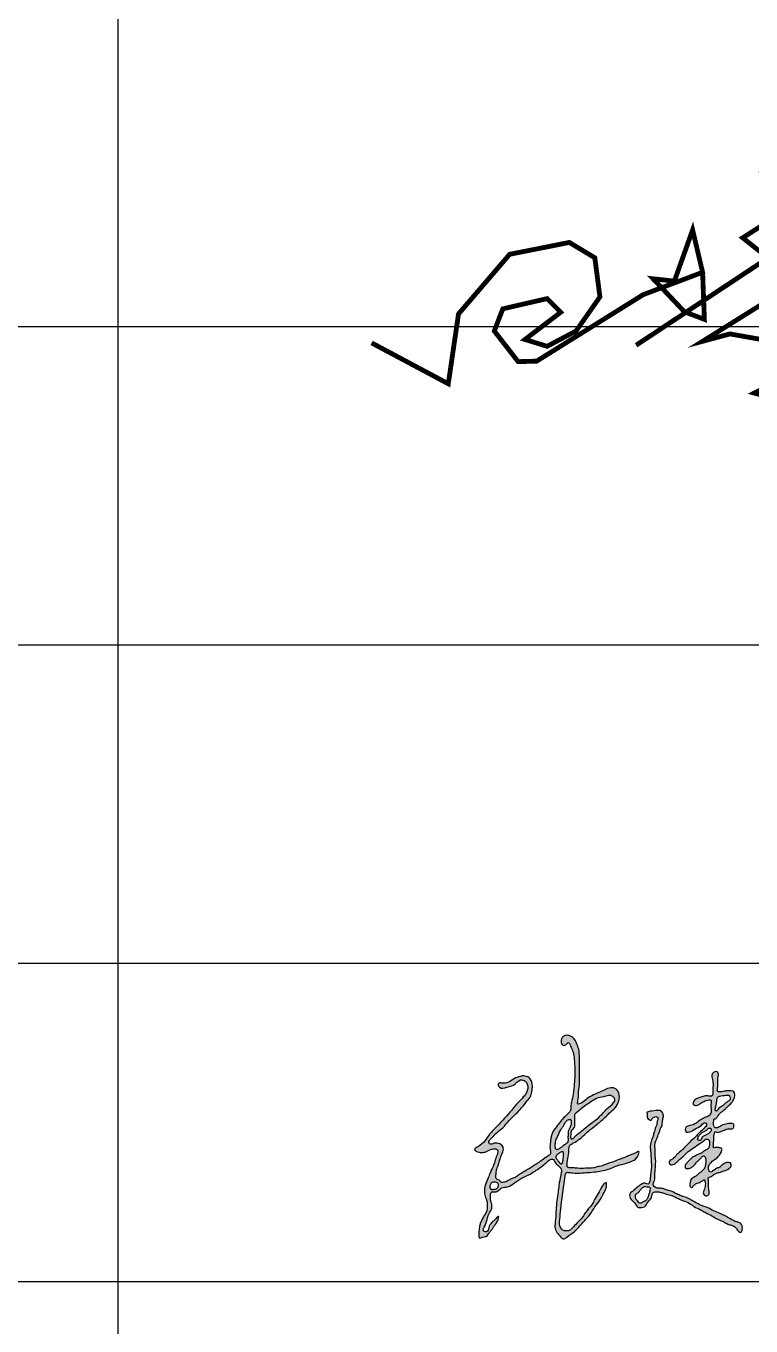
# Model space of a CAD drawing. Extents: x 174641 to 414490, y 73126 to 493158.
# Drawn here: x 254074 to 256353, y 275996 to 280080 of the extents above; entities that cross this region are included whole.
import ezdxf

# ---------------------------------------------------------------- set-up
doc = ezdxf.new("R2010")
doc.units = 0
doc.header["$LTSCALE"] = 1000
doc.header["$MEASUREMENT"] = 0
doc.layers.add('文字和字符', color=7, linetype='Continuous')

# ---------------------------------------------------------------- blocks, each defined once
blk = doc.blocks.new('田琳')
at = {"const_width": 20}
for points in [[(38170.1, 43531), (38716.9, 43893), (38611.8, 43976.1), (38782.6, 44085.5), (38857, 44142.4), (38690.6, 44234.3), (38791.4, 43477.3), (38681.9, 43556.1), (38559.2, 43577.9), (38445.4, 43547.3), (39146.1, 43984.9), (39054.1, 44168.6), (38918.4, 44286.8), (39041, 43551.7), (39067.3, 43258.5), (38988.4, 43245.4), (38660, 43332.9), (39371.5, 43698.7), (40071, 43933.6), (40071, 43933.6), (40359.3, 43925.6)], [(37073.8, 43540.8), (37391.6, 43371.4), (37434, 43660.7), (37645.8, 43907.7), (37893, 43957), (37998.9, 43893.5), (38020.1, 43731.3), (37921.2, 43590.1), (37801.2, 43526.6), (37709.4, 43554.9), (37857.7, 43667.8), (37801.2, 43724.2), (37617.6, 43681.9), (37582.3, 43590.1), (37681.1, 43463.1), (37757.9, 43465.2), (38199.4, 43740.6), (38445.7, 43833.2), (38404.3, 44008.7), (38328.7, 43796.7), (38240.8, 43806.4), (38370.1, 43669.9), (38453, 43638.3), (38445.7, 43833.2)]]:
    blk.add_lwpolyline(points, dxfattribs=at)

msp = doc.modelspace()

# ---------------------------------------------------------------- hatches: boundary and pattern name
at = {"layer": '文字和字符'}
h = msp.add_hatch(color=6, dxfattribs=at)
edge = h.paths.add_edge_path()
edge.add_spline(control_points=[(255569, 276758.9), (255569.2, 276758.8), (255594.1, 276760), (255606.9, 276773.6), (255625.6, 276780.3), (255643.4, 276782.8), (255662.3, 276773.1), (255666.8, 276753.3), (255664.3, 276735.2), (255662.4, 276717.7), (255646.8, 276701), (255632.5, 276681.4), (255613.1, 276661.1), (255591.3, 276642.1), (255574, 276617.9), (255552.2, 276603.7), (255540.2, 276588.2), (255531.3, 276580.5), (255527.5, 276573.3), (255532.9, 276564.7), (255547.3, 276572), (255562.7, 276570.1), (255580, 276554.2), (255567.7, 276532.9), (255562.7, 276514.1), (255557.8, 276499.2), (255551.8, 276486.1), (255551.7, 276473.3), (255548.9, 276463.8), (255553.8, 276455.5), (255561.2, 276455), (255564.6, 276450.1), (255568.3, 276444.9), (255575.3, 276447.6), (255582.3, 276448.8), (255590.4, 276453.2), (255599.6, 276458.4), (255610.7, 276461.8), (255620.2, 276469.1), (255630.9, 276475.5), (255643.9, 276483.3), (255658, 276491.7), (255671.1, 276500.2), (255683.4, 276508.6), (255698, 276517.5), (255709.1, 276528.5), (255724.7, 276534.6), (255721.7, 276545.3), (255720.9, 276554), (255720.7, 276564.1), (255722.5, 276573.8), (255723.1, 276584.2), (255725.7, 276594.8), (255730.8, 276610.5), (255744.5, 276624.7), (255756.3, 276642.8), (255768.8, 276654.4), (255777.7, 276663.5), (255787, 276671.5), (255785.6, 276685.3), (255788.8, 276703.2), (255794.1, 276722.1), (255797.1, 276754.7), (255800.3, 276788.7), (255797.6, 276824.9), (255796.5, 276849.2), (255790, 276865.8), (255785, 276876.1), (255779.8, 276891.1), (255772.7, 276879.2), (255756.5, 276873.5), (255754, 276897.2), (255765.6, 276909.1), (255782.5, 276910.2), (255796.9, 276899.5), (255805.7, 276883.5), (255812.7, 276863), (255813.6, 276842.7), (255813.5, 276823.5), (255813.6, 276804.6), (255813.2, 276780.6), (255814.8, 276753.3), (255809.2, 276726.3), (255810.8, 276709), (255805, 276688.9), (255825.3, 276699.1), (255836.6, 276710.2), (255857.4, 276722.9), (255878.5, 276730.6), (255897.3, 276739.8), (255915.6, 276747.1), (255935.6, 276737.8), (255940.8, 276717.5), (255936.4, 276700), (255928.9, 276682.4), (255911.2, 276668.7), (255891.1, 276647.9), (255865, 276626.2), (255837.6, 276605.2), (255815.9, 276584.2), (255798.9, 276572.4), (255777, 276562.7), (255782, 276535.3), (255775.1, 276515.5), (255775.2, 276503.3), (255773, 276494.3), (255784.4, 276492.5), (255794.7, 276492.9), (255812.1, 276490.3), (255832.7, 276491.7), (255853.5, 276490.7), (255870.3, 276496.2), (255885.5, 276499), (255901.4, 276506.3), (255922.1, 276511.6), (255941.1, 276521), (255959.8, 276526.1), (255974.9, 276534.2), (255986.8, 276536.6), (256003.4, 276548.7), (255997.2, 276523.5), (255982.1, 276514.6), (255958.2, 276506.1), (255935.2, 276501.4), (255913.6, 276491.4), (255893.4, 276485), (255871, 276480.5), (255847.3, 276478.8), (255820.7, 276476.3), (255797, 276475.6), (255781.2, 276478.2), (255771.2, 276479.4), (255768, 276466.8), (255764.4, 276431.1), (255755.8, 276382), (255752.1, 276333.3), (255749.4, 276308.2), (255761, 276295.6), (255771.1, 276294), (255784.4, 276295), (255799.2, 276314.5), (255821.2, 276331.9), (255836.8, 276360.3), (255854.4, 276377.6), (255863.4, 276399), (255876.4, 276416.4), (255881.4, 276432.8), (255899.9, 276452.7), (255898.8, 276428.4), (255889.7, 276413.6), (255878.6, 276390.9), (255861.6, 276370.2), (255846.9, 276343.9), (255823.1, 276321), (255801.2, 276293), (255779.8, 276280.4), (255764.4, 276266.9), (255752.9, 276276), (255747.1, 276285.5), (255736.9, 276295.4), (255735.3, 276315), (255739.9, 276336.7), (255739.3, 276362.8), (255742.5, 276389), (255746.1, 276414.5), (255749.3, 276441.1), (255753.1, 276463.5), (255757.7, 276481.7), (255755.1, 276493.8), (255744.5, 276500.3), (255736.8, 276508.8), (255733.4, 276520.1), (255718.1, 276519.9), (255706.6, 276505.5), (255684.9, 276489.6), (255661.6, 276474.2), (255633.6, 276461), (255610.6, 276447.4), (255590.8, 276430.6), (255569.6, 276432.7), (255559.6, 276421.6), (255549.3, 276415.1), (255539.6, 276418.9), (255533.8, 276412.9), (255534.7, 276403.6), (255532.9, 276391.5), (255538.4, 276378.3), (255539.2, 276362.6), (255526, 276347.6), (255523.2, 276327.4), (255517.3, 276310.9), (255506.4, 276294.7), (255525.9, 276288.6), (255527.5, 276307.4), (255537.2, 276321.2), (255547.8, 276328.6), (255562.4, 276346.5), (255557.2, 276324.4), (255549.7, 276316.7), (255543.6, 276307.7), (255538.8, 276299.3), (255532.8, 276292.5), (255528, 276285.9), (255523, 276275.2), (255510.6, 276277.8), (255496.6, 276266.6), (255496.6, 276291.2), (255498.6, 276303.9), (255501.3, 276318.7), (255507.4, 276329.8), (255512.4, 276341.7), (255521.6, 276352.1), (255524.1, 276365.4), (255523.9, 276378.4), (255522.5, 276390), (255516.9, 276401.9), (255513.1, 276418.6), (255517, 276440), (255526.3, 276459.9), (255534.2, 276481.4), (255544.4, 276501), (255549, 276519.1), (255553.3, 276531.8), (255557.7, 276539.7), (255557.5, 276550), (255543.2, 276555.2), (255529.9, 276548.6), (255516.6, 276541.3), (255503.8, 276540.4), (255493, 276541.8), (255479.8, 276551), (255512.3, 276567), (255524.7, 276593.5), (255563, 276632.1), (255593.3, 276664.3), (255618.6, 276696.8), (255635.6, 276713.2), (255649.9, 276730.3), (255653.8, 276751.5), (255642.9, 276766.8), (255622.9, 276772.8), (255609.2, 276749.3), (255585.1, 276748.4), (255564.8, 276737.3), (255552.3, 276761.2), (255568.9, 276758.9), (255569, 276758.9)], knot_values=[0, 0, 0, 0, 29.830329, 58.917813, 87.403057, 108.106156, 133.178165, 167.21185, 183.493575, 210.674955, 237.313626, 275.867732, 312.375317, 353.761043, 395.875537, 434.582879, 460.669761, 476.274997, 484.417806, 491.620343, 511.676156, 536.924503, 555.692553, 598.362356, 618.348177, 639.189191, 663.45492, 677.063063, 692.317653, 702.959274, 711.943659, 720.14469, 726.927846, 735.80548, 746.57076, 757.657127, 773.391329, 790.76732, 805.441898, 822.594095, 842.866694, 868.323001, 891.127033, 907.573393, 930.634575, 961.258613, 976.688727, 988.002723, 1001.170801, 1014.557807, 1029.617846, 1042.133039, 1057.768168, 1075.005198, 1109.99381, 1138.042246, 1164.89526, 1180.29965, 1191.874738, 1213.241442, 1232.349281, 1268.725268, 1294.322921, 1368.395782, 1410.724556, 1445.044845, 1469.944393, 1480.867815, 1499.328512, 1508.741629, 1526.286567, 1555.649157, 1570.573337, 1593.98259, 1617.984445, 1641.382666, 1669.439815, 1707.291974, 1725.035697, 1749.43332, 1786.029801, 1824.844218, 1863.911625, 1895.042411, 1908.396405, 1926.997455, 1954.733646, 1988.605585, 2022.407336, 2049.221687, 2076.673409, 2100.00089, 2131.565175, 2154.184674, 2175.023051, 2209.537897, 2244.846276, 2295.987218, 2350.394106, 2388.904508, 2420.906973, 2437.842954, 2481.538585, 2513.67034, 2525.068719, 2534.685067, 2544.923321, 2563.314623, 2581.768155, 2615.884833, 2650.046285, 2667.232328, 2688.872495, 2714.057646, 2739.784309, 2777.467879, 2801.534699, 2820.718126, 2846.219989, 2860.698517, 2879.243585, 2912.659008, 2940.608915, 2982.423161, 3010.685784, 3039.178412, 3070.401495, 3105.567192, 3138.040416, 3181.77967, 3202.070017, 3207.318711, 3220.228211, 3244.089956, 3371.102495, 3414.225609, 3453.462193, 3467.26996, 3480.300078, 3495.079726, 3519.973063, 3575.220664, 3613.131208, 3652.775903, 3675.917744, 3710.071084, 3737.577823, 3760.456026, 3779.026476, 3804.406012, 3842.427404, 3879.53793, 3916.903526, 3966.451123, 4017.131972, 4061.072175, 4074.638395, 4092.565028, 4109.947309, 4123.823044, 4149.665691, 4185.989873, 4217.238435, 4257.446297, 4295.790415, 4324.39685, 4369.00823, 4390.680082, 4401.809145, 4417.703641, 4439.204356, 4450.588858, 4460.404255, 4494.065203, 4522.530802, 4573.458554, 4609.521342, 4650.912748, 4685.917862, 4712.736046, 4730.120946, 4746.286022, 4759.95949, 4766.863435, 4776.672561, 4797.16942, 4817.291784, 4834.860476, 4859.323634, 4896.066848, 4914.918931, 4939.065769, 4952.349318, 4974.17708, 4996.946, 5022.500289, 5038.394722, 5059.260572, 5074.696393, 5090.132213, 5102.860644, 5115.363234, 5127.279907, 5137.839505, 5160.110254, 5171.91017, 5195.838718, 5221.384366, 5238.430758, 5255.298426, 5274.238989, 5291.838335, 5311.960699, 5328.55338, 5346.364767, 5359.960569, 5382.934513, 5416.477261, 5448.016954, 5474.30002, 5511.880375, 5539.40652, 5552.058861, 5566.94274, 5578.03298, 5588.729847, 5622.382906, 5636.081831, 5651.985781, 5673.57334, 5685.092373, 5703.046221, 5778.830378, 5827.289368, 5921.873186, 5965.463367, 5998.231583, 6019.778213, 6058.791881, 6074.951846, 6095.085564, 6133.666904, 6164.015928, 6195.290173, 6213.346315, 6227.672688, 6227.672688, 6227.672688, 6227.672688], degree=3, periodic=0)
edge = h.paths.add_edge_path(flags=16)
edge.add_spline(control_points=[(255777.6, 276643.9), (255777.5, 276643.8), (255768.7, 276636.5), (255766.3, 276628.3), (255760, 276620.5), (255755.3, 276612.9), (255750, 276604), (255746.2, 276593.7), (255740.9, 276583.6), (255738.3, 276574.5), (255737.1, 276567.4), (255737.2, 276561.1), (255737.6, 276555.7), (255739.2, 276550.8), (255745.5, 276548.7), (255751.4, 276555), (255760.3, 276559.2), (255767.3, 276566.4), (255775.3, 276570.5), (255778.6, 276577.7), (255777.1, 276586), (255777.9, 276596.6), (255777.1, 276609), (255783.9, 276618.6), (255787.9, 276627.9), (255786.4, 276636.1), (255788.5, 276644.2), (255782.7, 276645.6), (255777.7, 276643.9), (255777.6, 276643.9)], knot_values=[0, 0, 0, 0, 15.16178, 26.885115, 40.319645, 54.966413, 64.568744, 83.231373, 100.644648, 111.873825, 122.261764, 130.597594, 138.137919, 145.255344, 149.904189, 163.057972, 176.277051, 191.533217, 204.002706, 212.709306, 222.244258, 238.518955, 257.638434, 271.136509, 286.704711, 297.422187, 307.353728, 313.519692, 320.456367, 320.456367, 320.456367, 320.456367], degree=3, periodic=0)
edge = h.paths.add_edge_path(flags=16)
edge.add_spline(control_points=[(255799.7, 276662.7), (255799.9, 276662.9), (255821.4, 276679.6), (255835.9, 276690.7), (255853.5, 276702.6), (255872.4, 276714.3), (255893.1, 276715.7), (255910.6, 276722.5), (255919.8, 276715.5), (255927.6, 276708.1), (255917.9, 276691.7), (255897.6, 276677.9), (255877.9, 276652.4), (255854.2, 276635.8), (255836.5, 276621.4), (255822.2, 276609.5), (255809.7, 276600.2), (255799.6, 276593.1), (255795.6, 276584.7), (255784.1, 276581.8), (255786.8, 276597.9), (255786.7, 276609.9), (255799.2, 276619.6), (255797.7, 276633), (255797.8, 276644.2), (255798.3, 276652.4), (255797.3, 276658.1), (255799.7, 276662.7), (255799.7, 276662.7)], knot_values=[0, 0, 0, 0, 36.430419, 65.187197, 91.419752, 121.899033, 155.898168, 179.129599, 191.187594, 202.563458, 218.937757, 256.902618, 310.337733, 348.658026, 377.380118, 405.122206, 425.745844, 443.117225, 454.890005, 463.601594, 481.231921, 499.962837, 517.902498, 538.606138, 551.160941, 565.957672, 570.889886, 577.866804, 577.866804, 577.866804, 577.866804], degree=3, periodic=0)
edge = h.paths.add_edge_path(flags=16)
edge.add_spline(control_points=[(255739.6, 276527.6), (255739.5, 276527.7), (255745.4, 276537.4), (255751.9, 276539.9), (255757.1, 276543.3), (255764.9, 276543.8), (255762.3, 276534.2), (255763.4, 276526.6), (255762.4, 276518.7), (255760.8, 276512.3), (255760.5, 276507), (255756.4, 276504.6), (255751.6, 276506), (255748.7, 276511.2), (255745.6, 276515.7), (255742.6, 276520.6), (255738.9, 276522.7), (255739.6, 276527.6), (255739.6, 276527.6)], knot_values=[0, 0, 0, 0, 13.966431, 26.642221, 32.867363, 40.668687, 50.865474, 62.813241, 75.541774, 82.709236, 91.158043, 95.563358, 100.25464, 110.515602, 118.401257, 123.681007, 133.675528, 136.491121, 136.491121, 136.491121, 136.491121], degree=3, periodic=0)
edge = h.paths.add_edge_path(flags=16)
edge.add_spline(control_points=[(255534.1, 276440.7), (255534.1, 276440.8), (255539.7, 276450.3), (255548.1, 276448), (255554.5, 276446.5), (255559.2, 276443.9), (255559.9, 276438.3), (255557.7, 276433.9), (255556.1, 276428.3), (255550.7, 276425.8), (255543.8, 276425), (255534.3, 276423.1), (255532.2, 276431.9), (255531.2, 276436.4), (255534.1, 276440.6), (255534.1, 276440.7)], knot_values=[0, 0, 0, 0, 11.122688, 25.410392, 33.76565, 39.259742, 46.34399, 54.032835, 60.099225, 69.754386, 75.753906, 90.734986, 100.54138, 106.793197, 112.698594, 112.698594, 112.698594, 112.698594], degree=3, periodic=0)
h = msp.add_hatch(color=6, dxfattribs=at)
edge = h.paths.add_edge_path()
edge.add_spline(control_points=[(256172.8, 276702.1), (256172.9, 276702.3), (256185.5, 276713.8), (256198.5, 276714.9), (256212.7, 276721.1), (256223.7, 276716.3), (256232, 276719.5), (256233.6, 276729.3), (256232.1, 276742.5), (256234.4, 276757.6), (256231.7, 276769.9), (256229.2, 276779.2), (256230.1, 276791.5), (256247.6, 276799.2), (256251.8, 276783.8), (256248, 276773.5), (256248.5, 276761.6), (256248.7, 276749.4), (256247.7, 276740.6), (256245.9, 276732.8), (256256.3, 276729.8), (256266.6, 276734.5), (256280.3, 276734.4), (256290, 276734.9), (256300.5, 276733.3), (256301.8, 276723.3), (256301.6, 276714.6), (256297.5, 276704.9), (256290.3, 276694.9), (256280.8, 276686.6), (256271.7, 276678.2), (256264, 276670.2), (256255.6, 276665.3), (256251.2, 276658.8), (256246.4, 276653.9), (256243.9, 276645.4), (256235.9, 276648.2), (256235.2, 276636.5), (256232.8, 276627.9), (256240.2, 276616.3), (256249.4, 276619.1), (256256.6, 276623.7), (256264.1, 276628.4), (256273.3, 276629.6), (256282.7, 276632.4), (256290.9, 276632.7), (256299.9, 276630), (256298.1, 276623.5), (256298.8, 276617.3), (256289.9, 276614.1), (256281.5, 276616.4), (256272.3, 276613.6), (256266.2, 276610), (256259.1, 276608), (256252.8, 276604.2), (256246, 276603.8), (256239.3, 276607.4), (256238.1, 276600.1), (256235.5, 276595.1), (256236, 276587.7), (256236, 276582.4), (256235.5, 276576.9), (256234.3, 276572), (256234.7, 276567), (256234.5, 276563), (256234.9, 276560), (256232.9, 276554.9), (256243, 276557.1), (256250, 276556.7), (256256.8, 276555.9), (256262.1, 276552.5), (256260.3, 276541.3), (256252.4, 276528.9), (256237.6, 276518), (256226, 276510), (256219.1, 276497.9), (256217.8, 276486.2), (256226.5, 276477.4), (256232.2, 276483.1), (256238.1, 276487), (256245.5, 276492), (256254.8, 276494.5), (256262.4, 276502.4), (256271.9, 276509.5), (256281.5, 276509.6), (256290.9, 276508.1), (256291.9, 276496.6), (256281.6, 276488.9), (256270.2, 276483.6), (256256.4, 276479), (256245.4, 276476.4), (256234.6, 276471.1), (256227.8, 276464.9), (256216.4, 276462.5), (256220.3, 276450.7), (256218.9, 276438.1), (256219.4, 276424.6), (256223.6, 276410.9), (256214.2, 276402.7), (256205.2, 276406.5), (256201, 276414.2), (256206.8, 276424.2), (256209, 276435.7), (256209.5, 276446.1), (256206.9, 276458.3), (256195.8, 276447.5), (256184.8, 276446), (256173.2, 276440.5), (256168.7, 276428.5), (256158.3, 276434.8), (256161.9, 276445), (256162.2, 276457.6), (256174.7, 276463), (256184.2, 276470.1), (256192.5, 276477.7), (256200.6, 276485), (256208.2, 276491.6), (256209.1, 276501.2), (256211.1, 276509.9), (256211.5, 276519.5), (256209.2, 276526.2), (256205.3, 276531.2), (256198.4, 276529.6), (256195.9, 276521.6), (256187.6, 276516.5), (256180.8, 276509.6), (256175.4, 276501.9), (256168, 276495.2), (256158.8, 276490.2), (256144.6, 276489.6), (256145.9, 276504.6), (256155.4, 276510.7), (256162.4, 276521.7), (256175.1, 276528.9), (256186.9, 276535.9), (256199, 276539.5), (256206.7, 276548.4), (256219.3, 276550.2), (256221.7, 276563.2), (256223.8, 276572.3), (256220.5, 276582.1), (256211, 276584.9), (256203.5, 276575.4), (256189.2, 276568.4), (256178.1, 276559), (256163.7, 276550.7), (256153.8, 276542.1), (256139.9, 276528.8), (256127, 276518), (256115.6, 276506.7), (256102.3, 276498.5), (256091, 276512.8), (256108.8, 276520.6), (256119.8, 276535.1), (256141.4, 276552.7), (256160.1, 276574.8), (256180.5, 276591.8), (256194.6, 276608.1), (256206, 276617.4), (256215.9, 276628.8), (256205.9, 276638.4), (256194.7, 276621.5), (256178.9, 276617), (256165.6, 276606.3), (256144.2, 276600.5), (256146.4, 276623.8), (256164.4, 276625.2), (256179.6, 276631.2), (256193.2, 276643.3), (256206.7, 276650.6), (256221, 276654.8), (256229, 276667), (256227.2, 276681.9), (256226.1, 276693.2), (256229.2, 276707.2), (256216.1, 276706.6), (256206.9, 276702.1), (256195.6, 276697.3), (256187.5, 276689.4), (256177.1, 276687.5), (256167.6, 276693.5), (256172.8, 276702.1), (256172.8, 276702.1)], knot_values=[0, 0, 0, 0, 21.814226, 40.014518, 62.705103, 80.181203, 87.059593, 95.960741, 117.525979, 144.48919, 157.446323, 169.514731, 184.787555, 205.834293, 221.965238, 235.360358, 252.742704, 270.71375, 285.202589, 292.391017, 298.294038, 323.168932, 339.890762, 353.677583, 365.620364, 378.129251, 389.526685, 402.989381, 420.611403, 440.531037, 455.37129, 472.336878, 486.5792, 494.822314, 504.352288, 516.704907, 522.699181, 530.27695, 553.639261, 565.149337, 577.864888, 587.528817, 601.603428, 613.797645, 625.753182, 641.937729, 649.9788, 657.766267, 665.645468, 673.686615, 691.069983, 702.267642, 712.223711, 720.551303, 732.907569, 741.299569, 750.370401, 754.159277, 767.819998, 775.008381, 783.993926, 790.014194, 797.893351, 805.081778, 810.473088, 814.666318, 817.720913, 829.769177, 838.760629, 852.283854, 856.964277, 862.355586, 894.641394, 917.573479, 938.655869, 952.338385, 974.413595, 984.091028, 992.098792, 1002.565424, 1015.429981, 1028.359865, 1041.617731, 1060.692449, 1075.149999, 1081.330321, 1097.650211, 1107.252151, 1133.82575, 1149.932866, 1167.658992, 1180.945792, 1198.851742, 1207.212315, 1222.48382, 1236.906949, 1263.262694, 1278.557776, 1291.815576, 1304.435541, 1313.922398, 1324.654884, 1349.142625, 1361.020488, 1372.838601, 1385.371679, 1406.33795, 1423.525104, 1437.340436, 1446.079862, 1461.351368, 1476.168885, 1496.200813, 1510.803882, 1526.560496, 1542.662576, 1557.114579, 1565.766985, 1581.249459, 1594.824166, 1604.755407, 1610.756543, 1619.414177, 1627.419657, 1643.634371, 1658.03725, 1667.713087, 1682.728431, 1698.677316, 1713.209272, 1728.480822, 1743.495369, 1760.340716, 1781.062409, 1803.083586, 1817.90876, 1831.829559, 1851.204785, 1861.937228, 1882.369986, 1890.726834, 1902.273459, 1915.005119, 1936.427946, 1969.389218, 1974.338724, 2005.754245, 2023.168452, 2055.026844, 2074.268902, 2093.867831, 2107.78631, 2127.599717, 2153.412209, 2189.440129, 2240.453356, 2274.08225, 2299.89394, 2328.106323, 2341.387876, 2350.989816, 2370.530551, 2403.28468, 2421.19063, 2445.869309, 2466.302067, 2483.491087, 2513.600141, 2534.81948, 2557.988589, 2577.732832, 2594.915337, 2613.696208, 2636.660478, 2648.798069, 2658.352665, 2679.53953, 2695.582632, 2708.030864, 2726.091721, 2735.787779, 2747.159611, 2747.159611, 2747.159611, 2747.159611], degree=3, periodic=0)
edge = h.paths.add_edge_path(flags=16)
edge.add_spline(control_points=[(256219.5, 276617.2), (256219.5, 276617.2), (256213.6, 276611.5), (256209.5, 276607.9), (256201.6, 276606.4), (256196.3, 276601.5), (256191.8, 276596.3), (256188.1, 276592), (256185.8, 276587.3), (256184.5, 276581.8), (256188.5, 276578.6), (256193.4, 276578.1), (256197.2, 276583.1), (256198.6, 276589), (256203.5, 276592.5), (256208.3, 276594.2), (256212.8, 276597.4), (256219.4, 276599.5), (256223.4, 276604.9), (256227.6, 276609.1), (256228.3, 276613.2), (256226.9, 276618.1), (256223.4, 276617.4), (256219.6, 276617.2), (256219.5, 276617.2)], knot_values=[0, 0, 0, 0, 8.439041, 20.62857, 28.097042, 39.877603, 49.765051, 57.178901, 62.854461, 72.258155, 76.58164, 82.950578, 90.312624, 100.188639, 107.6845, 114.090351, 121.535477, 130.11106, 142.317774, 148.462757, 154.387511, 159.526625, 165.895648, 169.459976, 169.459976, 169.459976, 169.459976], degree=3, periodic=0)
edge = h.paths.add_edge_path(flags=16)
edge.add_spline(control_points=[(256249.6, 276716.2), (256249.5, 276716.2), (256245.5, 276710.2), (256245.3, 276704.6), (256244.9, 276697.5), (256243.1, 276689.2), (256241.4, 276681.2), (256239.2, 276674), (256245.4, 276668.2), (256248.8, 276677.9), (256255.7, 276683.2), (256264.3, 276687.5), (256271.2, 276695.2), (256278.7, 276700.7), (256288.9, 276706.1), (256286.3, 276714.2), (256284.7, 276722.1), (256269.8, 276720.7), (256259.6, 276718.1), (256251.7, 276718.4), (256249.6, 276716.2), (256249.6, 276716.2)], knot_values=[0, 0, 0, 0, 9.334311, 17.140719, 26.361451, 38.018579, 52.789195, 61.01517, 67.124154, 79.068588, 89.242621, 105.885881, 117.802758, 131.460083, 146.451071, 157.202444, 163.309657, 177.435607, 205.630785, 210.588468, 213.165382, 213.165382, 213.165382, 213.165382], degree=3, periodic=0)
h = msp.add_hatch(color=6, dxfattribs=at)
edge = h.paths.add_edge_path()
edge.add_spline(control_points=[(256025.1, 276667.4), (256025.3, 276667.5), (256050.3, 276673.4), (256070, 276675.2), (256079.7, 276657.3), (256073.5, 276642.8), (256075, 276628.1), (256068.2, 276616.1), (256065.1, 276605.8), (256060.3, 276594.3), (256056.8, 276584), (256051.9, 276573.5), (256049.8, 276564.2), (256052, 276551.5), (256050.5, 276537.4), (256054.5, 276515), (256051.6, 276492.9), (256050.1, 276470.3), (256051, 276455.4), (256045.1, 276444.9), (256046.1, 276434.3), (256057.8, 276427.6), (256072.2, 276429.2), (256086.4, 276423.3), (256101.9, 276420), (256116, 276412.7), (256133.7, 276403.9), (256150.5, 276399.7), (256166.5, 276391.6), (256178.7, 276383.7), (256193.2, 276374.6), (256212.3, 276370.6), (256230, 276359.9), (256253.2, 276350.4), (256272.8, 276342.1), (256290.9, 276330.3), (256304.6, 276323.1), (256324.3, 276319.7), (256327.9, 276303), (256320.6, 276284.3), (256308.4, 276299.4), (256301.6, 276308.9), (256291, 276312.9), (256278.8, 276315.3), (256268.4, 276322.8), (256255.4, 276328.4), (256240.6, 276333.6), (256229, 276343.5), (256212, 276350.1), (256195.7, 276361.3), (256174.8, 276369.3), (256158.6, 276382.5), (256141.1, 276388.8), (256123.8, 276395.6), (256108.7, 276404.8), (256093.7, 276408.1), (256080.8, 276412.1), (256069.1, 276416.5), (256057.4, 276417.3), (256044.3, 276417.6), (256041.6, 276406.5), (256038.9, 276395.4), (256027.1, 276385.8), (256021.9, 276370.2), (256008, 276367.6), (255994.4, 276367.4), (255988.5, 276383.6), (255974.6, 276391.4), (255968, 276410.2), (255983.5, 276420.3), (255992.5, 276430.8), (256005.5, 276438.9), (256016.5, 276448), (256030.9, 276439), (256035.2, 276450.8), (256035.9, 276460.2), (256036.9, 276474), (256041, 276492.3), (256038, 276515.3), (256038.6, 276539.6), (256035.1, 276558.9), (256037.8, 276573.7), (256041.9, 276585), (256046.7, 276593.2), (256046.9, 276601.7), (256049.6, 276607.6), (256050.8, 276615.4), (256054.2, 276622), (256056.9, 276628.8), (256057.2, 276635.8), (256059.1, 276642.6), (256061.9, 276651.1), (256052.9, 276655.4), (256047.8, 276650.5), (256041.4, 276649), (256041.2, 276640.5), (256029.5, 276644.6), (256026.1, 276652.4), (256025.9, 276659.4), (256027, 276664), (256025, 276667.4), (256025.1, 276667.4)], knot_values=[0, 0, 0, 0, 31.567408, 64.804615, 84.514899, 102.449572, 127.665217, 143.393176, 158.761139, 172.306084, 195.386314, 203.777391, 220.63047, 233.896682, 257.032253, 279.176201, 327.700844, 348.661996, 374.096735, 388.033075, 396.915328, 415.877792, 435.250381, 456.66983, 478.431065, 501.305126, 522.015154, 560.722472, 573.046245, 596.2976, 621.456877, 643.421109, 676.452722, 706.559804, 747.979879, 764.804525, 796.369237, 812.756663, 842.42195, 854.740888, 879.873646, 891.588111, 907.370515, 923.988969, 943.623296, 959.405623, 982.733778, 1008.381509, 1021.700495, 1058.208083, 1090.24983, 1114.093944, 1144.201026, 1166.925646, 1191.573171, 1217.002209, 1229.971469, 1248.063792, 1268.029249, 1281.440462, 1294.753802, 1308.690116, 1329.858381, 1355.865323, 1368.43417, 1386.209945, 1406.30905, 1430.06276, 1453.845898, 1470.989804, 1499.087867, 1512.54167, 1535.266273, 1553.042048, 1560.571233, 1580.172383, 1594.917168, 1617.197884, 1657.975453, 1689.943564, 1718.67234, 1738.776712, 1751.36341, 1769.195262, 1777.025624, 1785.794542, 1795.901638, 1809.568461, 1816.675984, 1826.397683, 1837.686133, 1847.881877, 1857.816128, 1868.115168, 1875.917125, 1881.585263, 1896.597226, 1905.82176, 1918.671785, 1923.218896, 1927.782629, 1927.782629, 1927.782629, 1927.782629], degree=3, periodic=0)
edge = h.paths.add_edge_path(flags=17)
edge.add_spline(control_points=[(255995.3, 276413), (255995.3, 276412.9), (255989.6, 276409.3), (255989.5, 276403.3), (255989.9, 276397.6), (255992.2, 276391.3), (255997.4, 276388), (255999.7, 276382.9), (256003.9, 276381.5), (256007.7, 276381.4), (256010.6, 276383.9), (256013.8, 276386.4), (256017.5, 276387.4), (256021.5, 276388.9), (256024, 276392.5), (256027.4, 276396.7), (256030.1, 276403.7), (256032, 276411.6), (256035.5, 276419.6), (256035.1, 276425.5), (256035.9, 276433), (256025.8, 276432.7), (256018.2, 276435.2), (256012.5, 276431), (256008.4, 276427.9), (256005.9, 276424.4), (256003.8, 276421), (256000.9, 276418.8), (255999.7, 276415.3), (255995.4, 276413), (255995.3, 276413)], knot_values=[0, 0, 0, 0, 9.663903, 14.696519, 25.589324, 33.287033, 41.448102, 50.312117, 54.669885, 59.317586, 65.471876, 69.610934, 76.339168, 81.250991, 86.994431, 94.228062, 103.814692, 117.550507, 128.275999, 139.362893, 142.658643, 157.109971, 167.517587, 177.222957, 183.783609, 188.977779, 195.04957, 200.641099, 203.083872, 211.139425, 211.139425, 211.139425, 211.139425], degree=3, periodic=0)

# ---------------------------------------------------------------- linework, layer by layer
for p, q in [((254362.2, 281136), (254362.2, 272106.6)), ((249757.8, 279136), (257757.8, 279136)), ((249757.8, 278136), (257757.8, 278136)), ((249757.8, 277136), (257757.8, 277136)), ((249757.8, 276136), (257757.8, 276136))]:
    msp.add_line(p, q)
at = {"layer": '文字和字符', "color": 6}
for points, start_tangent, end_tangent in [([(255569, 276758.9), (255590.2, 276762.1), (255608.3, 276772.7), (255627.4, 276780.1), (255642.3, 276781.2), (255658.3, 276772.7), (255665.7, 276749.3), (255664.7, 276737.6), (255660.4, 276718.5), (255649.1, 276703), (255631.7, 276681.3), (255613.6, 276662.2), (255592.2, 276641.4), (255572.2, 276618.7), (255550.9, 276600.6), (255538.2, 276586.8), (255530.5, 276578.5), (255528.6, 276573), (255531.2, 276568.5), (255545.6, 276569.8), (255563.7, 276567.7), (255573.2, 276558.1), (255566.9, 276528), (255562.6, 276514.3), (255557.8, 276500), (255552.3, 276483.5), (255551.3, 276473.7), (255550.5, 276462.7), (255554.8, 276456.4), (255560.8, 276454.1), (255564.9, 276449.8), (255568.3, 276446.3), (255574.7, 276447.2), (255582.2, 276449.2), (255589.4, 276452.7), (255599.4, 276457.8), (255611, 276462.7), (255619.8, 276468.5), (255630.3, 276475.1), (255642.8, 276482.6), (255658.5, 276492.1), (255672.3, 276501.1), (255682.1, 276507.7), (255696, 276516.9), (255713.8, 276529.8), (255722.8, 276536.5), (255722.2, 276544.6), (255721, 276554), (255721, 276563.7), (255722.4, 276574.4), (255723.3, 276583.4), (255725.7, 276594.4), (255730, 276606.1), (255744.9, 276626.4), (255757.2, 276642.5), (255770.6, 276656.4), (255778.6, 276664.1), (255784.2, 276670.3), (255786.3, 276685.5), (255788.2, 276699.2), (255793.9, 276724.8), (255796, 276743.1), (255799.1, 276796.4), (255797.6, 276826.8), (255794.8, 276851.4), (255788.7, 276868.3), (255785.5, 276875.5), (255778.3, 276886.7), (255773.5, 276881.9), (255761.5, 276877.9), (255757.5, 276898.7), (255764.7, 276906.7), (255781.5, 276908.3), (255795.9, 276898.7), (255804.7, 276884.3), (255811.1, 276865.1), (255813.5, 276837.9), (255813.5, 276825.1), (255813.5, 276807.6), (255813.5, 276781.2), (255813.5, 276753.2), (255810.3, 276725.2), (255808.7, 276702.9), (255807.9, 276693.3), (255820.7, 276697.3), (255836.7, 276709.3), (255857.5, 276722), (255879.9, 276731.6), (255897.5, 276739.6), (255916.7, 276744.4), (255931.9, 276737.2), (255939.1, 276715.7), (255935.9, 276699.7), (255929.5, 276686.1), (255911.9, 276668.5), (255893.5, 276650.9), (255865.5, 276626.9), (255835.1, 276602.2), (255814.3, 276583.8), (255795.1, 276571), (255784.7, 276564.6), (255779.3, 276533.6), (255775.4, 276510.8), (255774.8, 276502.6), (255774.8, 276495.6), (255781.7, 276493.1), (255794.9, 276492.5), (255808.2, 276491.2), (255832.8, 276491.2), (255857.4, 276492.5), (255869.3, 276495.6), (255884.5, 276499.4), (255901.5, 276505.7), (255919.1, 276511.4), (255944.4, 276521.5), (255960.7, 276527.1), (255973.4, 276532.8), (255990.4, 276539.7), (255999.8, 276544.2), (255997.9, 276530.9), (255980.3, 276514.5), (255961.4, 276507.6), (255932.4, 276499.4), (255913.5, 276491.9), (255893.9, 276485.6), (255871.9, 276481.2), (255846.6, 276478.6), (255823.3, 276476.7), (255791.8, 276476.7), (255777.3, 276478.6), (255773.5, 276478.6), (255769.1, 276470.4), (255766.6, 276453.4), (255754.6, 276362.7), (255751.8, 276331.7), (255754.6, 276303.6), (255761.6, 276296.6), (255770.8, 276294.5), (255781.3, 276295.9), (255794.7, 276307.8), (255822.1, 276336.7), (255837.6, 276359.2), (255855.2, 276381.7), (255863, 276396.5), (255875.6, 276417.6), (255884.8, 276435.1), (255897.5, 276445.7), (255898.2, 276432.3), (255891.1, 276415.4), (255877.7, 276391.5), (255862.3, 276369.7), (255847.5, 276347.2), (255823.8, 276320.5), (255798.9, 276293.8), (255773.6, 276274.8), (255765.1, 276269.8), (255753.9, 276276.2), (255746.1, 276286), (255739.8, 276293.8), (255736.3, 276312), (255739.1, 276338.1), (255739.8, 276360.6), (255742.6, 276389.4), (255746.3, 276416.8), (255748.9, 276437.2), (255754.6, 276468.9), (255756.7, 276484.4), (255754.6, 276492.1), (255746.1, 276499.8), (255736.3, 276511.8), (255732.1, 276518.8), (255725, 276519.5), (255705.2, 276505.6), (255689.1, 276492.8), (255658.2, 276473.1), (255635, 276461.3), (255609.6, 276445.7), (255587.8, 276433), (255568.8, 276429.5), (255558.9, 276421.8), (255548.4, 276416.9), (255538.5, 276416.9), (255535, 276413.3), (255534.3, 276406.3), (255534.3, 276391.5), (255537.8, 276377.5), (255537.8, 276364.8), (255529.3, 276349.3), (255521.6, 276324), (255516.7, 276311.3), (255512.5, 276294.5), (255521.6, 276291.6), (255528.6, 276305.7), (255537.1, 276319.8), (255550.5, 276332.4), (255558.9, 276340.2), (255556.1, 276325.4), (255549.8, 276316.3), (255543.4, 276307.1), (255538.5, 276299.4), (255532.9, 276292.4), (255527.9, 276285.3), (255523.7, 276279), (255508.2, 276274.8), (255500.5, 276271.3), (255497, 276288.1), (255499.1, 276306.4), (255501.9, 276318.4), (255507, 276329.4), (255513.2, 276341.6), (255520.2, 276352.1), (255523.7, 276366.2), (255523.7, 276378.2), (255521.6, 276390.8), (255518.1, 276400), (255514.6, 276416.1), (255518.1, 276440.1), (255526.5, 276461.2), (255533.6, 276478.7), (255544.4, 276503.6), (255550.3, 276522.5), (255553.3, 276531.1), (255557.1, 276541.1), (255556.1, 276549.1), (255549.2, 276552.5), (255525.8, 276546.3), (255516.8, 276542.2), (255505.4, 276540.8), (255490.3, 276544.2), (255484.1, 276549.7), (255493.7, 276558.4), (255531.2, 276598.1), (255554.7, 276623.9), (255600.6, 276674.3), (255620.8, 276698.3), (255637.1, 276715.4), (255646.5, 276727.8), (255649.6, 276755.8), (255642.6, 276765.1), (255628.6, 276769), (255606.1, 276752.7), (255585.1, 276746.4), (255562.6, 276745.7), (255558.7, 276758.1), (255569, 276758.9)], (0.984905, -0.173097), (0.984905, -0.173097)), ([(256172.8, 276702.1), (256185.4, 276711.6), (256197.9, 276715.5), (256213.9, 276719), (256226.4, 276717.7), (256230.9, 276719.8), (256232.9, 276725.9), (256232.9, 276741.4), (256233.3, 276760.9), (256231.6, 276770), (256229.8, 276778.6), (256232, 276789.3), (256246.3, 276794.5), (256250.6, 276783.7), (256248.9, 276774.2), (256248.4, 276761.7), (256248.4, 276748.8), (256247.1, 276738.4), (256247.1, 276733.2), (256251, 276731.5), (256268.8, 276733.8), (256280.8, 276734.5), (256290.8, 276734.5), (256299, 276731.9), (256301.6, 276723.3), (256301.1, 276715.1), (256297.7, 276706), (256290.3, 276695.7), (256280, 276685.7), (256272.1, 276678.4), (256263.1, 276670.2), (256255, 276663.9), (256251.3, 276659.2), (256247.1, 276653.8), (256241.5, 276646.9), (256237.2, 276646.9), (256235.5, 276641.7), (256235.5, 276624.9), (256240.6, 276618.4), (256249.7, 276619.7), (256255.8, 276623.1), (256264.7, 276627.9), (256273.3, 276629.8), (256281.7, 276631.8), (256293.3, 276631.8), (256298.5, 276629.2), (256298.5, 276623.6), (256297.7, 276618), (256292.5, 276615.4), (256280, 276615.4), (256272.2, 276613.2), (256265.7, 276610.1), (256260.1, 276608), (256251.9, 276604.6), (256245.8, 276604.6), (256239.3, 276605.4), (256238.5, 276602.9), (256235.9, 276593.4), (256235.9, 276588.2), (256235.9, 276581.7), (256235.5, 276577.4), (256234.6, 276571.8), (256234.6, 276566.6), (256234.6, 276562.7), (256234.6, 276559.7), (256234.2, 276557.5), (256242.8, 276556.7), (256249.3, 276556.7), (256258.8, 276554.5), (256261.4, 276552.3), (256261.4, 276548.5), (256250, 276528.2), (256237.2, 276517.8), (256225.5, 276508), (256220.6, 276499.4), (256221.2, 276483.5), (256226.7, 276479.3), (256231.6, 276482.3), (256237.7, 276486.7), (256245.7, 276491.5), (256254.3, 276495.2), (256261.6, 276501.3), (256273.2, 276508.6), (256283.6, 276509.2), (256287.9, 276508), (256289.8, 276496.4), (256284.9, 276491.5), (256267.7, 276482.9), (256256.7, 276479.3), (256244.5, 276475.6), (256235.9, 276471.3), (256224.9, 276464.6), (256219.4, 276462.1), (256219.4, 276451.1), (256219.4, 276440.7), (256220.6, 276421.8), (256221.2, 276410.8), (256213.9, 276404.7), (256205.3, 276407.7), (256202.3, 276413.8), (256204.7, 276421.2), (256209, 276438.3), (256209, 276446.9), (256205.9, 276454.8), (256198, 276450.5), (256183.9, 276445), (256173.5, 276438.3), (256166.8, 276431), (256161.3, 276434), (256161.3, 276445), (256163.7, 276455.4), (256175.4, 276464), (256183.9, 276470.1), (256192.4, 276477.6), (256201.1, 276485.4), (256207.8, 276493.3), (256209, 276499.4), (256210.8, 276510.4), (256210.8, 276520.2), (256208.4, 276526.9), (256205.3, 276530), (256199.2, 276528.8), (256196.2, 276523.9), (256187.6, 276515.9), (256180.3, 276508.6), (256176, 276503.1), (256168, 276495.8), (256157.6, 276490.9), (256147.2, 276492.1), (256147.2, 276503.1), (256154.6, 276511.1), (256162.5, 276520.2), (256174.7, 276528.8), (256188.8, 276536.1), (256198.6, 276540.4), (256206.6, 276546.5), (256218.8, 276553.2), (256221.2, 276560.6), (256222.5, 276575.2), (256220, 276580.8), (256212.1, 276583.2), (256204.7, 276577.7), (256191.9, 276569.1), (256172.3, 276555.7), (256169.2, 276553.8), (256151.5, 276539.8), (256142.3, 276531.2), (256125.2, 276515.9), (256114.8, 276506.8), (256101.3, 276502.5), (256095.2, 276510.4), (256105.6, 276520.2), (256119.1, 276533.1), (256138, 276550.8), (256163.7, 276577.1), (256181.5, 276593.6), (256194.3, 276607), (256209, 276621.1), (256213.3, 276629.7), (256208.4, 276634.6), (256196.8, 276626.6), (256176.6, 276614.4), (256165.6, 276607.7), (256147.8, 276606.4), (256149, 276621.1), (256160.7, 276625.4), (256180.9, 276633.3), (256193.1, 276642.5), (256207.8, 276650.5), (256220.6, 276656.6), (256227.4, 276667), (256227.4, 276680.5), (256227.2, 276697), (256226.8, 276705.8), (256220, 276706.5), (256205.6, 276701.6), (256195.3, 276696.3), (256188.1, 276691), (256175.1, 276689.4), (256170.2, 276694.4), (256172.8, 276702.1)], (0.662995, 0.748624), (0.662995, 0.748624)), ([(255799.7, 276662.7), (255820.4, 276678.8), (255837, 276691.3), (255852.7, 276701.9), (255872.1, 276712.2), (255896, 276717.5), (255912.6, 276719.8), (255919.9, 276715.2), (255925, 276708.8), (255920.9, 276697.7), (255901, 276678.8), (255874.2, 276651.3), (255852.5, 276634.1), (255836.3, 276621.2), (255820.8, 276608.6), (255808.9, 276599.7), (255799.5, 276591.5), (255794, 276585), (255787.8, 276583.7), (255786.2, 276596.3), (255788.8, 276609.6), (255796.6, 276619.9), (255797.9, 276634.8), (255797.9, 276643.8), (255797.9, 276654.5), (255797.9, 276658.1), (255799.7, 276662.7)], (0.790786, 0.612093), (0.790786, 0.612093)), ([(256249.6, 276716.2), (256246.3, 276710.3), (256245.3, 276704.8), (256244.8, 276698.2), (256243.2, 276689.9), (256240.8, 276679.6), (256240.5, 276673.6), (256243.8, 276670.7), (256249.4, 276677.2), (256254.7, 276682.2), (256264.8, 276688.7), (256271, 276694.7), (256278.9, 276700.5), (256287, 276707.7), (256286.1, 276715.4), (256284.7, 276719.5), (256274.6, 276721), (256254.4, 276718.3), (256251, 276717.4), (256249.6, 276716.2)], (-0.774883, -0.632104), (-0.774883, -0.632104)), ([(256025.1, 276667.4), (256047.3, 276672.2), (256071.1, 276669.8), (256077.5, 276657.1), (256075.1, 276644.4), (256073, 276626.3), (256068.6, 276615.9), (256064.8, 276605.5), (256061.3, 276596.4), (256055.3, 276580.9), (256052.9, 276575.3), (256050.5, 276563.4), (256051.3, 276553.9), (256051.3, 276537.2), (256052.9, 276521.3), (256051.3, 276486.4), (256050.5, 276471.3), (256048.9, 276453), (256045.7, 276443.5), (256046.5, 276437.2), (256057.6, 276429.2), (256071.5, 276428.1), (256086.4, 276423.8), (256101.4, 276419.4), (256116.4, 276412.5), (256129.9, 276406.2), (256156.1, 276396.7), (256164.1, 276392.7), (256178.4, 276384), (256194.3, 276375.2), (256209.4, 276370.5), (256230.8, 276360.1), (256250.7, 276351.4), (256277.7, 276338.7), (256288, 276332.4), (256308.7, 276322.8), (256319.8, 276318.9), (256325.4, 276298.2), (256321.4, 276290.3), (256307.1, 276301.4), (256301.5, 276307.7), (256291.2, 276312.5), (256279.7, 276315.9), (256267.4, 276322.8), (256257, 276327.6), (256241.6, 276334.3), (256226.1, 276344.3), (256217.3, 276348.2), (256194.3, 276360.9), (256173.6, 276371.3), (256159.3, 276380.8), (256139.5, 276389.5), (256124.4, 276395.9), (256108.5, 276403.8), (256090.9, 276409.1), (256082, 276411.8), (256069.6, 276415.7), (256055.3, 276417.3), (256045.7, 276415.7), (256041.7, 276407), (256038.6, 276397.5), (256029, 276385.5), (256017.9, 276370.5), (256009.2, 276368.1), (255996.5, 276369.7), (255987.8, 276381.3), (255975.8, 276393.5), (255971.8, 276410.2), (255980.6, 276418.9), (255995.7, 276432.4), (256003.6, 276437.9), (256018.7, 276444.3), (256031.4, 276442.7), (256033.9, 276447.5), (256036, 276461.5), (256037, 276472.1), (256039.4, 276488), (256038.6, 276517.3), (256037.8, 276540.4), (256036.2, 276561), (256038.6, 276575.3), (256041.7, 276583.8), (256046.4, 276595.8), (256047.2, 276601.3), (256049.2, 276607.4), (256051, 276614.4), (256054.7, 276623.5), (256056.5, 276628.3), (256057.4, 276635.3), (256059.4, 276643.2), (256059.9, 276650.5), (256053.6, 276653.8), (256046.8, 276650.7), (256042, 276647.8), (256040.6, 276643.9), (256030, 276646.1), (256026.8, 276651.8), (256026.4, 276661.1), (256026.4, 276664.4), (256025.1, 276667.4)], (0.945021, 0.327011), (0.945021, 0.327011)), ([(255777.6, 276643.9), (255769.9, 276636.1), (255765.9, 276628.7), (255760.4, 276620.7), (255754.7, 276611.8), (255751.3, 276605.8), (255745.8, 276593.5), (255740.7, 276582.1), (255738.4, 276574.3), (255737.3, 276566.9), (255737.3, 276560.9), (255737.9, 276555.5), (255740.1, 276550.9), (255743.3, 276549.7), (255751.6, 276554.3), (255759.6, 276559.5), (255768.2, 276566.3), (255775.3, 276571.8), (255777.9, 276577.5), (255777.6, 276584.4), (255777.6, 276596.1), (255778.8, 276609.8), (255783.3, 276618.4), (255787.1, 276629), (255787.1, 276636.7), (255786.8, 276643.9), (255782.5, 276645), (255777.6, 276643.9)], (-0.840213, -0.542256), (-0.840213, -0.542256)), ([(256219.5, 276617.2), (256215.1, 276613), (256208, 276607.9), (256202.9, 276606.2), (256196.1, 276601.1), (256191.3, 276595.8), (256188.1, 276591.6), (256186.2, 276588), (256185.9, 276581.2), (256188.2, 276579.2), (256192.8, 276578.8), (256196.5, 276582.7), (256199.6, 276589.1), (256203.8, 276592.4), (256208, 276594.3), (256212.7, 276597), (256218.3, 276599.7), (256224.5, 276605.9), (256227.2, 276609.4), (256227.9, 276613.6), (256226.7, 276617), (256222.1, 276617.4), (256219.5, 276617.2)], (-0.672398, -0.74019), (-0.672398, -0.74019)), ([(255739.6, 276527.6), (255745.5, 276535.7), (255753.1, 276540.8), (255757.1, 276542.8), (255762.8, 276542.6), (255763, 276535.2), (255763, 276526.6), (255762, 276517.5), (255761, 276512.4), (255759.2, 276506.6), (255756.4, 276505.1), (255753.1, 276505.9), (255748.4, 276511.5), (255745.3, 276516.3), (255743.1, 276519.4), (255739.4, 276525.6), (255739.6, 276527.6)], (-0.111358, 0.99378), (-0.111358, 0.99378)), ([(255534.1, 276440.7), (255539.1, 276447), (255549.4, 276447.7), (255555.2, 276446), (255558.4, 276443.7), (255559.4, 276438.7), (255557.7, 276433.4), (255555.9, 276429.4), (255549.9, 276425.9), (255545.7, 276425.2), (255534.9, 276425.9), (255532.1, 276432.4), (255532.1, 276436.9), (255534.1, 276440.7)], (0.091716, 0.995785), (0.091716, 0.995785)), ([(255995.3, 276413), (255990.2, 276408.2), (255989.5, 276404.7), (255990.4, 276396.9), (255992.6, 276391.8), (255996.8, 276387.7), (256000.9, 276382.8), (256003.9, 276381.7), (256007.2, 276381.8), (256010.9, 276384.1), (256013.4, 276385.9), (256017.9, 276387.6), (256021.1, 276389.1), (256023.8, 276392.2), (256026.9, 276396.4), (256029.6, 276402.8), (256032.5, 276412.2), (256034.9, 276419.6), (256035.4, 276427.6), (256035.4, 276429.9), (256025.5, 276433.3), (256018.1, 276434), (256012, 276430.6), (256008.4, 276427.5), (256006.1, 276424.6), (256003.5, 276421.1), (256000.8, 276418.1), (255999.9, 276416.5), (255995.3, 276413)], (-0.840414, -0.541945), (-0.840414, -0.541945))]:
    msp.add_spline(points, degree=3, dxfattribs=dict(at, start_tangent=start_tangent, end_tangent=end_tangent))

# ---------------------------------------------------------------- block references
at = {"xscale": 0.7584191996138543, "yscale": 0.758419199672062, "zscale": 0.7584191996528531}
msp.add_blockref('田琳', (227042.7, 246062.6, 0), dxfattribs=at)

doc.saveas('drawing.dxf')
